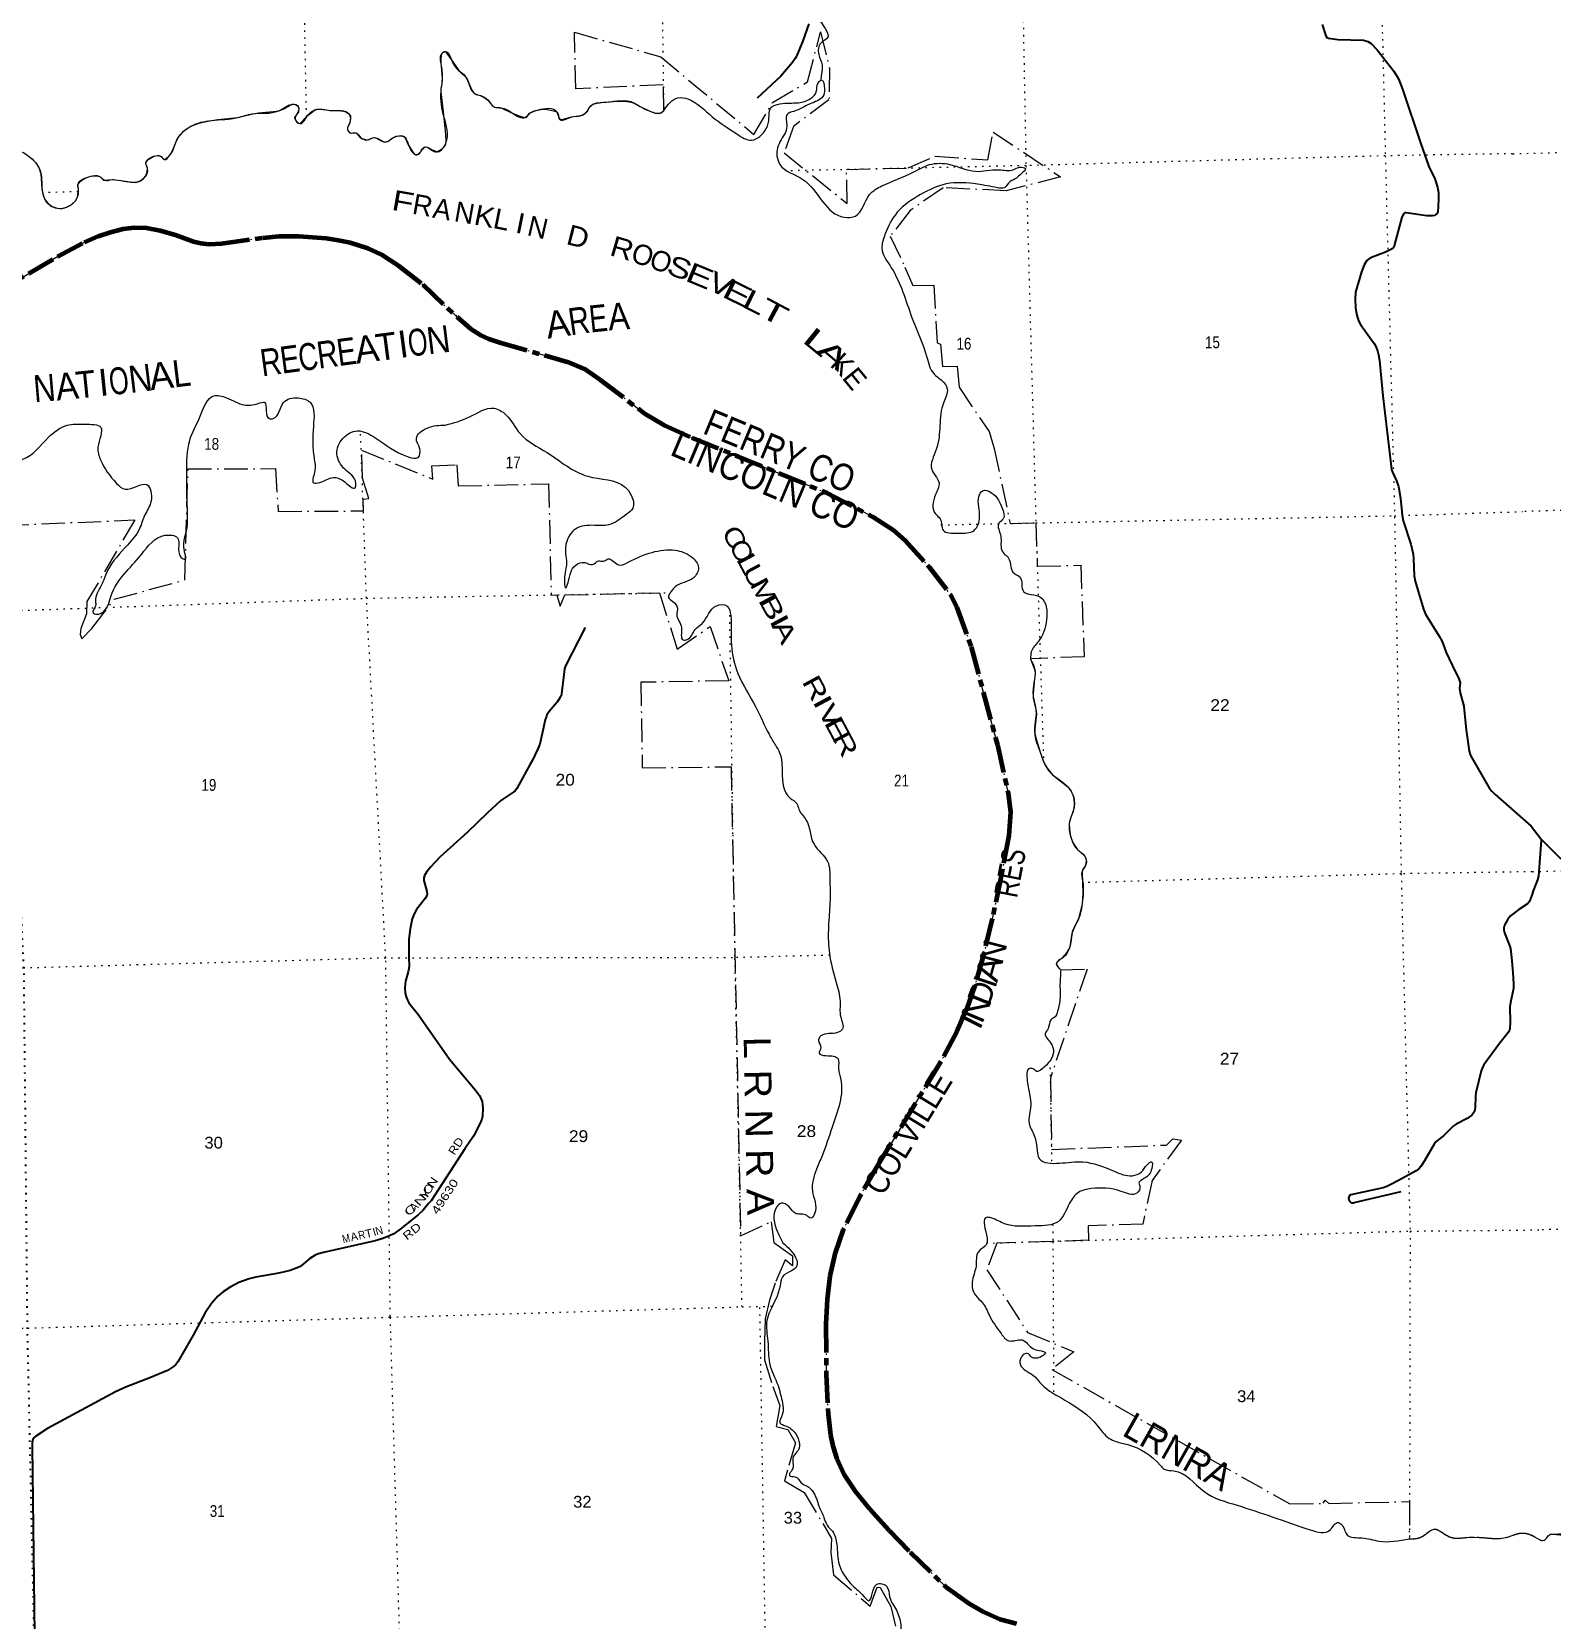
# Model space of a CAD drawing. Header units: feet. Extents: x 493183 to 745759, y 5472 to 195788.
# Drawn here: x 595153 to 617686, y 146274 to 169807 of the extents above; entities that cross this region are included whole.
import ezdxf
from ezdxf.enums import TextEntityAlignment as Align

# ---------------------------------------------------------------- set-up
doc = ezdxf.new("R2010")
doc.units = ezdxf.units.FT
doc.header["$LTSCALE"] = 70
for name, pattern in [('DOT_DASHED', [7.7, 5, -1.2, 0.3, -1.2]), ('DOTTED', [1.5, 0.3, -1.2]), ('LONG_DASH_SHORT_DASH', [9.9, 6, -1.2, 1.5, -1.2])]:
    doc.linetypes.add(name, pattern=pattern)
for name, color, linetype, lineweight in [('11', 7, 'LONG_DASH_SHORT_DASH', 60), ('29', 7, 'Continuous', 25), ('39', 7, 'Continuous', 13), ('44', 7, 'DOT_DASHED', 13), ('6', 7, 'DOTTED', 25), ('7', 7, 'DOTTED', 13)]:
    doc.layers.add(name, color=color, linetype=linetype, lineweight=lineweight)
for name, color, linetype in [('12', 7, 'Continuous'), ('30', 7, 'Continuous'), ('41', 7, 'Continuous')]:
    doc.layers.add(name, color=color, linetype=linetype)

msp = doc.modelspace()

# ---------------------------------------------------------------- linework, layer by layer
at = {"layer": '11'}
for points in [[(594510.16, 165874.28), (595535.12, 166474.95), (595936.51, 166690), (596136.48, 166776.37), (596319.39, 166837.93), (596509.37, 166886.71), (596673.01, 166906.9), (596853.36, 166898.85), (597060.03, 166860.33), (597283.66, 166794.26)], [(597283.66, 166794.26), (597552.38, 166697.8), (597655.83, 166675.07), (597782.24, 166660.66), (597965.89, 166665.71), (598580.7, 166753.67), (598824.19, 166776.45), (599108.26, 166775.82), (599521.13, 166745.7), (599700.7, 166718.84), (599876.9, 166680.7), (600134.8, 166598.3), (600340.57, 166503.02), (600595.89, 166338.14), (600950.78, 166059.95), (601454.69, 165580.1), (601653.52, 165410.56), (601801.93, 165312.6), (601932.14, 165252.75), (602092.56, 165200.93), (603095.28, 164914.74), (603363.39, 164799.09), (603592.62, 164641.89), (604241.43, 164149.36), (604529.64, 163975.22), (604943.52, 163788.44), (606943.75, 162970.76), (607625.55, 162617.24), (607930.29, 162417.69), (608098.32, 162270.94), (608460.76, 161871.9), (608777.05, 161460.58), (608873.33, 161273.72), (609084.64, 160688.37), (609472.01, 159234.7), (609632.72, 158518.94), (609665.8, 158238.33), (609639.91, 157894.15), (609533.92, 157317), (609395.26, 156658.93)], [(609395.26, 156658.93), (609276.43, 156156.13), (609137.99, 155668.5), (609020.43, 155328.47), (608872.19, 154986.94), (608619.31, 154516.21), (607703.77, 153014.29), (607421.08, 152523.91), (607185.25, 152050.42), (607066.93, 151705.04), (606989.86, 151359), (606950.66, 151019.46), (606929.77, 150648.34), (606934.04, 149900.14), (606961.73, 149315.56), (606996.24, 149001.86), (607037.87, 148826.54), (607092.42, 148651.23), (607196.95, 148425.5), (607361.82, 148173.65), (607580.54, 147903.95), (607866.12, 147588.82), (608178.6, 147266.71), (608711.25, 146751.94), (609045.08, 146512.06), (609257.7, 146389.83), (609506.44, 146274.77), (609754.05, 146211.1)]]:
    msp.add_lwpolyline(points, dxfattribs=at)
at = {"layer": '29'}
for points in [[(606678.72, 169923.39), (606588.06, 169670.84), (606500.55, 169457.4), (606473.52, 169408.22), (606427.09, 169344.71), (606260.7, 169149.14), (605912.11, 168821.92)], [(614289.72, 169915.17), (614341.36, 169748.85), (614358.56, 169724.26), (614381.84, 169710.57), (614521.6, 169690.25), (614901.68, 169679.99), (614966.21, 169664.18), (615017.19, 169630.81), (615104.72, 169537.26), (615349.05, 169222.19), (615420.22, 169107.03), (615481.06, 168958.35), (615750.58, 168143.27), (615809.17, 167977.68)], [(615809.17, 167977.68), (615868.25, 167810.68), (615957.83, 167626.11), (616000.2, 167501.26), (616012.49, 167417.65), (616012.14, 167323.96), (616002.66, 167129.94), (615992.83, 167112.72), (615975.74, 167095.74), (615960.88, 167083.21), (615924.02, 167078.3), (615839, 167077.94), (615533.1, 167123.88), (615513.61, 167122.56), (615498.86, 167112.72), (615472.23, 167059.89), (615358.78, 166635.67), (615351.41, 166613.53), (615335.06, 166595.66), (615225.58, 166538.38), (615022.1, 166461.07), (614990.15, 166446.32), (614950.83, 166414.35), (614911.51, 166350.41), (614869.99, 166247.16), (614785.02, 165947.24), (614778.8, 165841.38), (614781.26, 165713.51), (614803.99, 165607.93), (614827.95, 165524.16), (614858.08, 165468.65), (615059.22, 165184.58), (615090.91, 165130.71), (615108.11, 165076.61), (615122.85, 165017.59), (615138.39, 164935.38), (615190.48, 164409.97), (615309.63, 163362.63), (615317, 163318.37), (615331.03, 163279.69), (615393.18, 163148.69), (615421.4, 163064.99), (615450.07, 162894.85), (615474.28, 162639.67), (615491.16, 162558.15), (615603.1, 162213.33), (615636.48, 162061.79), (615645.23, 161991.28), (615653.68, 161742.11), (615669.98, 161662.18), (615791.3, 161247.84), (615821.94, 161175.68), (616022.18, 160849.36), (616066.55, 160765.86), (616127.45, 160604.9), (616266.19, 160315.1), (616317.21, 160217.49), (616327.05, 160183.06), (616332.9, 160156.06), (616324.59, 160072.4), (616332.82, 160005.24), (616388.48, 159809.28), (616396, 159749.58), (616421.83, 159456.7), (616469.58, 159140.41), (616488.28, 159076.46), (616771.86, 158589.58), (616803.81, 158547.78), (616850.29, 158505.21), (617387.14, 158030.64)], [(603359.14, 160975.61), (603070.04, 160406.89), (603063.24, 160390.56), (603055.31, 160362.19), (603037.75, 160234.74), (603010.39, 159994.1), (603002.03, 159961.24), (602984.35, 159931.31), (602942.41, 159869.66), (602826.6, 159731.96), (602804.84, 159702.7), (602793.96, 159680.93), (602785.81, 159660.52), (602768.44, 159607.9), (602687.89, 159247.53), (602660.31, 159178.01), (602579.17, 159006.9), (602545.07, 158948.98)], [(602545.07, 158948.98), (602345.19, 158588.92), (602323.43, 158556.26), (602302.64, 158537.27), (602137.6, 158431.04), (602104.48, 158406.58), (601910.05, 158228.72), (601609.76, 157938.17), (601212.19, 157577.06), (601064.14, 157422.08), (601024.9, 157375.55), (601005.65, 157346.55), (600979.81, 157300.29), (600967.57, 157266.27), (600967.57, 157256.74), (600969.53, 157225.14), (601011.14, 157060.55), (601015.17, 157024.05), (601009.73, 157000.23), (600987, 156959.19), (600857.38, 156795.16), (600822.06, 156730.8), (600793.75, 156654.67), (600764.94, 156510.36), (600747.44, 156355.14), (600744.78, 156088.78), (600748.62, 155951.09), (600737.07, 155872.76), (600693.61, 155730.66), (600686.07, 155635.39), (600691.51, 155556.47), (600705.11, 155499.32), (600724.14, 155450.33), (600746.42, 155410.95), (600886.97, 155234.24), (601347.48, 154575.78), (601735.94, 154118.16), (601791.41, 154040.06), (601831.13, 153949.42), (601839.29, 153897.72), (601841.56, 153851.43), (601836.57, 153731.7), (601828.41, 153688.16), (601799.99, 153616.56), (601702.94, 153435.04), (601573.81, 153246.82), (601075.01, 152478.45), (601038.32, 152435.04), (600955.33, 152339.65), (600884.62, 152271.61), (600618.97, 152055.33), (600522.88, 151988.58), (600424.96, 151942.31), (600346.09, 151912.37), (600247.76, 151884.39), (599481.78, 151711.51), (599407.74, 151690.57), (599356.06, 151670.16), (599278.16, 151620.63), (599154.79, 151520.48), (599133.03, 151505.51), (599091.63, 151481.69), (598983.44, 151444.28), (598819.26, 151403.54), (598477.55, 151343.58), (598379.81, 151319.99), (598224.6, 151264.66), (598098.24, 151199.29), (597998.85, 151131.3), (597913.63, 151064.41), (597816.62, 150957.13), (597723.3, 150814.43), (597546.69, 150484.02), (597321, 150090.08), (597288.98, 150049.5), (597256.34, 150019.56), (597168.49, 149961.9), (596902.82, 149851.61), (596557.01, 149719.52), (596395.35, 149645.64), (595389.14, 149100.71), (595212.19, 148986.17), (595187.89, 148966.33), (595168.87, 148936.87), (595160.69, 148906.46), (595160.84, 148835.83), (595200.86, 145652.13)], [(617387.14, 158030.64), (617536.64, 157835.64), (617814.38, 157562.16), (617861.8, 157535.69), (617906.27, 157531), (618016.32, 157544.36), (618376.73, 157608.29), (618448.48, 157603.87), (618510.14, 157587.21), (618731.06, 157487.29), (618999.34, 157388.13), (619059.81, 157379.73), (619116.37, 157381.11), (619985.88, 157534.24), (620022.17, 157528.66), (620057.28, 157514.6), (620101.96, 157476.41), (620146.23, 157413.9), (620152.63, 157364.92), (620141.55, 157322.56), (620104.33, 157263.37), (619279.74, 156278.38)], [(617414.24, 157045.53), (617488.54, 157233.54), (617503.69, 157289.77), (617542.94, 157823.71)], [(617414.24, 157045.53), (617369.19, 156929.36), (617357.48, 156908.28), (617332.72, 156879.54), (617205.83, 156793.64), (617081.3, 156699.84), (617044.01, 156654.5), (616992.36, 156564.01), (616983, 156524.19), (616983, 156486.72), (616990.9, 156447.94), (617068.38, 156263.05), (617078.96, 156215.05), (617095.29, 156082.81), (617115.24, 155860.15), (617128.11, 155695.14), (617125.43, 155625.16), (617078.96, 155416.44), (617072.09, 155350.23), (617074, 155123.06), (617071.94, 155032.36), (617064.92, 155006.59), (617053.59, 154977.72), (616920.73, 154811.22), (616685.76, 154491.36), (616669.38, 154460.92), (616644.82, 154405.55), (616568.74, 154079.18), (616561.95, 154025.25), (616559.38, 153866.06), (616553.54, 153825.08), (616545.66, 153799.59), (616528.96, 153773.55), (616507.89, 153748.96), (616439.35, 153698.16), (616277.35, 153613.13), (616230.53, 153581.87), (616086.91, 153441.21), (616004.68, 153377.76), (615976.61, 153350.83), (615950.88, 153318.86), (615804.1, 153067.52), (615750.75, 152986.66), (615721.49, 152951.53), (615682.87, 152919.44), (615420.18, 152779.55), (615296.7, 152711.48), (615247.55, 152689.23), (615195.01, 152670.86), (614713.45, 152567.23), (614694.01, 152554.57), (614682.31, 152532.32), (614679.97, 152514.76), (614683.08, 152494.01), (614694.01, 152471.43), (614710.4, 152455.04), (614731.46, 152449.18), (614751.35, 152448.01), (614764.95, 152450), (615458.77, 152615.72)]]:
    msp.add_lwpolyline(points, dxfattribs=at)
at = {"layer": '39'}
for points in [[(605362.08, 173247.09), (605418.94, 173115.72), (605558.04, 172706.77), (605624.38, 172530.57), (605740.14, 172308.97), (605835.37, 171915.42), (606049.56, 171583.04), (606122.04, 171268.77), (606252.51, 171089.88), (606332.25, 170906.16), (606482.05, 170751.44), (606722.57, 170166.02), (606918.94, 169855.28), (606958.06, 169724.92), (606852.98, 169638), (606824.27, 169471.93), (606874.04, 169315.56), (606864.89, 169178.15), (606852.33, 169094.28)], [(596346.52, 167619.04), (596520.59, 167594.38), (596662.26, 167575.11), (596834.08, 167655.34), (596871.86, 167775.18), (596845.71, 167865.45), (596960.7, 167960.65), (597061.51, 167964.75), (597119.12, 167913.47), (597202.49, 167977.75), (597324.05, 168236.53), (597512.12, 168405.89), (597821.01, 168492.98), (598207.55, 168535.27), (598422.29, 168590.15), (598814.83, 168634.58), (599016.56, 168731.57), (599093.6, 168715), (599111.52, 168632.63), (599057.69, 168508.43), (599129.63, 168447.36), (599238.27, 168556.55), (599383.39, 168658.43), (599575.44, 168642.21), (599859.09, 168589.55), (599869.89, 168462.64), (599835.88, 168354.99), (599873.19, 168309.35), (599959.96, 168309.12), (600034.18, 168235.99), (600133.76, 168203.74), (600229.88, 168238.01), (600404.83, 168173.02), (600516.39, 168239.89), (600673.59, 168249.19), (600751.39, 168103.49), (600822.23, 168000.02), (600876.99, 167987.03), (600930.28, 168042.61), (600971.56, 168093.91), (601172.68, 168031.47), (601295.09, 168157.09), (601268.73, 168537.94), (601222.17, 168920.39), (601242.86, 169084.27), (601227.96, 169307.95), (601238.26, 169485.74), (601286.1, 169512.96), (601383.86, 169377.76), (601483.8, 169234.53), (601574.28, 169155.68), (601725.33, 168888.4), (601810.69, 168859.89), (601914.95, 168797.47), (602010.04, 168692.48), (602113.25, 168678.47), (602290.61, 168595.36), (602471.47, 168536.54), (602546.69, 168604.69), (602666.8, 168649.54), (602937.82, 168620.83), (602990.77, 168504.89), (603159.42, 168544.69), (603290.22, 168561.52), (603383.81, 168619.95), (603440.48, 168705.88), (603490.26, 168737.17), (603675.31, 168765.21), (604083.19, 168753.45), (604175.21, 168696.83), (604321.96, 168629.23), (604495.86, 168612.65), (604524.6, 168637.38)], [(604525.56, 168639.49), (604735.37, 168829.47), (604883.1, 168810.33), (605243.91, 168547.37), (605612.67, 168290.64), (605826.5, 168200.21), (606044.77, 168372.21), (606085.85, 168526.42), (606103.03, 168666.01), (606248.76, 168739.65), (606522.86, 168755.4), (606701.16, 168815.58), (606787.79, 168916.25), (606815.18, 169050), (606860.75, 169089.28), (606909.96, 168959.13), (606886.13, 168847.65), (606694.79, 168736.75), (606452.98, 168626.82), (606353.08, 168580.37), (606350.72, 168408.79), (606248.76, 168176.64), (606209.63, 167931.66), (606247.94, 167839.63), (606587.67, 167618.62), (607201.12, 167056.17), (607366.17, 167075.72), (607577.29, 167392.86), (607760.17, 167521.75), (608221.95, 167725.01), (608467.75, 167837.03), (608768.38, 167839.21), (609145.89, 167738.03), (609496.52, 167761.42), (609704.4, 167759.65), (609800.44, 167797.96), (609887.65, 167777.56), (609820.76, 167697.48), (609757.48, 167637.66), (609661.74, 167585.23), (609576.87, 167495.15), (609475.39, 167495.15), (609175.78, 167548.34), (608714.03, 167551.54), (608332.02, 167392.3), (607988.54, 167130.95), (607805.96, 166800.28), (607759.83, 166599.55), (607899.25, 166309.83), (608201.46, 165581.54), (608426.18, 164984.83), (608528.34, 164738.73), (608653.68, 164634.37), (608728.9, 164514.85), (608676.67, 164316.01), (608566.67, 163613.52), (608498.33, 163319.5), (608550.71, 163229.78), (608607.6, 163117.95), (608554.81, 162945.33), (608554.92, 162658.79), (608625.1, 162585.58), (608667.03, 162418.95), (608885.91, 162375.04), (609127.22, 162414.33), (609209.7, 162613.79), (609199.12, 162918.28), (609249.78, 163002.06), (609391.76, 162968.67), (609548.2, 162731.77), (609559.39, 162586.71), (609496.19, 162522.84), (609522.63, 162325.63), (609537.06, 162124.14), (609584.88, 162058.53), (609628.06, 162021.08), (609676.04, 161854.58), (609699.48, 161796.55), (609808.08, 161720.09), (609861.09, 161507.28), (609972.98, 161465.2), (610117.19, 161421.77), (610202.97, 161092.6), (610076.83, 160765.1), (609975.11, 160615.69), (609965.07, 160513.66)], [(586274.2, 166608.46), (586602.11, 166572.32), (586924.62, 166776.74), (586988.56, 166993.98), (587020.16, 167119.74), (587017.7, 167327.54), (587095.39, 167468.38), (587164.23, 167457.69), (587157.36, 167308.22), (587193.84, 167113.24), (587198.35, 166903.47), (587137.65, 166629.79), (587102.27, 166491.84), (587189.83, 166455.31), (587338.38, 166585.51), (587511.04, 166720.24), (587818.5, 166686.23), (588126.72, 166710.75), (588140.34, 166828.07), (588075.52, 166933.69), (588097.59, 167033.02), (588252.95, 167034.21), (588439.93, 167066.32), (588497.69, 166914.15), (588757.76, 166737.91), (589049.17, 166699.53), (589471.32, 166774.84), (589735.56, 166967.96), (589866.84, 166962.6), (589989.17, 166904.59), (590013.26, 166816.3), (590259.39, 166819.36), (590521.17, 166844.95), (590540.78, 166871.58), (590675.36, 166900.6), (590725.22, 166927.86), (590769.49, 166839.98), (590879.15, 166807.94), (590935.86, 166891.85), (591004.92, 166871.08), (591160.5, 166862.18), (591312.82, 167004.57), (591412.93, 167228.61), (591552.39, 167312.2), (591696.79, 167353.53), (591753.1, 167550.43), (591821.42, 167751.61), (591923.77, 167965.61), (591870.35, 168103.75), (591748.52, 168232.4), (591726.83, 168302.58), (591826.4, 168270.33), (591989.98, 168170.79), (592151, 168002.59), (592284.28, 167716.78), (592361.56, 167595.28), (592465.06, 167474.32), (592517.5, 167287.74), (592503.82, 167079.61), (592479.96, 166875.3), (592556.26, 166705.35), (592729.32, 166446.59), (592903.48, 166417.9), (593062.26, 166447.41), (593195.95, 166423.94), (593275.73, 166467.97), (593416.79, 166476.93), (593562.97, 166623.22), (593608.69, 166749.28), (593755.94, 166939.99), (594042.34, 167228.41), (594288.57, 167507.94), (594388.29, 167562.46), (594434.93, 167646.16), (594553.06, 167688.96), (594710.13, 167704.31), (594768.37, 167905.29), (594819.84, 168045.59), (594936.74, 168052.04), (595063.05, 167996.13), (595271.81, 167766.36), (595308.75, 167456.36), (595354.27, 167309.99), (595528.37, 167190.49), (595800.39, 167303.06), (595847.22, 167471.51), (595839.6, 167544), (596012.66, 167660.58), (596155.87, 167663.53), (596235.8, 167606.66), (596346.52, 167619.04)], [(586393.04, 162225.64), (586722.82, 162367.41), (587439.94, 162426.62), (587940.02, 162537.84), (588378.16, 162526.71), (589076.58, 162516.91), (589574.39, 162640.19), (589869.59, 162706.83), (590128.64, 162671.82), (590372.25, 162604.2), (591007.09, 162736.37), (591170.25, 162749.83), (591289.06, 162667.53), (591629.93, 162769.41), (591956.95, 162764.05), (592489.43, 162869.89), (592744.13, 162943.76), (592966.2, 163033.1), (593297.04, 163037.91), (593605.3, 163060.42), (593912.57, 163129.32), (594165.39, 163289.92), (594356.45, 163320.1), (594899.13, 163514.94), (594924.5, 163460.98), (595009.13, 163466.76), (595401.61, 163795.72), (595676.28, 163972.91), (595938.28, 163988.41), (596177.34, 163944.92), (596135.31, 163647.41), (596173.63, 163460.54), (596411.17, 163112.3), (596538.14, 163026.14), (596859.52, 163095.33), (596923.27, 162852.47), (596832.85, 162646.8), (596752.47, 162443.34), (596572.15, 162195.45), (596277.53, 161820.08), (596183.42, 161598.18), (596097.56, 161368.38), (596100.05, 161346.24), (596099.12, 161295.77), (596065.07, 161190.14), (596111.85, 161172.94), (596290.35, 161317.88), (596331.95, 161447.89), (596778.91, 162058.46), (597134.02, 162342.25), (597312.39, 162305.58), (597332.91, 162102.19), (597389.58, 162000.44), (597432.2, 161989.22), (597424.24, 162077.84), (597447.38, 162409.26), (597455.99, 162853.38), (597453.1, 163269.02), (597495.26, 163748.14), (597652.94, 164110.59), (597854.36, 164409.37), (598040.63, 164380.93), (598305.23, 164275.4), (598510.62, 164295.79), (598605.08, 164313.88), (598630.04, 164185.25), (598676.85, 164073.21), (598735.34, 164074.42), (598887.68, 164309.63), (599104.14, 164378.67), (599281.1, 164313.72), (599329.08, 163959.55), (599339.14, 163491.6), (599347.82, 163275.86), (599330.95, 163122.14), (599425.7, 163126.12), (599621.86, 163200.8), (599798.95, 163129.79), (599950.03, 163048.16), (599960.66, 163116.98), (599794.83, 163321.41), (599679.03, 163545.03), (599766.82, 163778.9), (599984.38, 163890.34), (600242.81, 163790.75), (600737.27, 163506.34), (600884.78, 163497.28), (600906.29, 163622.83), (600856.52, 163779.2), (601016.69, 163931.84), (601286.15, 163975.74)], [(601286.15, 163975.74), (601646.75, 164098.21), (602009.28, 164224.76), (602180.75, 164133.45), (602394.71, 163849.31), (602794.24, 163568.99), (603397.09, 163218.21), (603953.45, 163058.17), (604042.79, 162938.94), (604065.15, 162743.66), (603970.28, 162650.9), (603707.24, 162496.14), (603497.51, 162489.79), (603218.18, 162435.59), (603081.19, 162237.02), (603073.47, 162033.05), (603083.19, 161956.57), (603053.97, 161719.87), (603071.56, 161558.8), (603106.05, 161644.26), (603215.64, 161896.75), (603356.01, 161937.99), (603469.66, 161908.05), (603557.28, 161962.32), (603629.99, 161959.79), (603699.93, 161991.5), (603855.14, 161905.92), (603999.63, 161943.21), (604353.66, 162089.75), (604692, 162120.96), (604936.26, 162023.08), (605040.59, 161863.8), (604961.18, 161708.8), (604701.53, 161584.38), (604632.58, 161506.28), (604596.03, 161422.79), (604659.86, 161363.57), (604728.59, 161264.09), (604718.62, 161165), (604787.33, 160972.7), (604813.42, 160791.62), (604872.81, 160796.74), (604991.7, 160946.65), (605094.73, 161035.55), (605307.02, 161298.23), (605464.52, 161293.41), (605517.98, 161153.26), (605529.55, 160709.55), (605625.22, 160295.83), (605890.26, 159794.8), (606086.56, 159393.25), (606180.85, 159231.74), (606243.83, 159118.02), (606280.34, 158828.19), (606399.52, 158447.24), (606498.16, 158364.53), (606528.18, 158282.41), (606634.47, 158125.19), (606753.27, 157762.4), (606954.52, 157506.24), (606988.53, 157238.55), (606993.21, 157020.71), (606976.34, 156679.33), (606966.26, 156491.46), (606981.74, 156146.71), (607081.84, 155714.92), (607140.36, 155433.62), (607149.38, 155201.74), (607173.41, 155022.64), (607103.9, 154970.76), (606856.76, 154921.26), (606817.85, 154853.86), (606856.45, 154747.71), (606827.98, 154664.39), (606929.61, 154630.16), (607110.21, 154583.44), (607117.41, 154436.28), (607149.04, 154279.54), (607023.03, 153570.66), (606872.75, 153145.81), (606790.27, 152946.34), (606728.63, 152622.2), (606760.16, 152281.82), (606705.03, 152218.13), (606645.63, 152259.28), (606489.66, 152286.33), (606382.56, 152387.03), (606268.39, 152441.17), (606197.03, 152381.18), (606210.9, 152018.24), (606291.14, 151852.41)], [(609965.07, 160513.66), (610027.36, 160344.35), (610015.17, 160160.47), (610001.1, 159970.49), (610048.58, 159733.35), (610027.76, 159387.86), (610108.03, 159127.18), (610161.71, 158976.95), (610259.85, 158823.59), (610522.81, 158607.05), (610591.8, 158495.47), (610609.95, 158308.17), (610538.47, 158066.56), (610575.95, 157825.18), (610663.83, 157679.69), (610764.58, 157592.98), (610785.55, 157462.25), (610729.14, 157364.22), (610738.7, 157200.97), (610739.66, 156968.92), (610673.81, 156652.77), (610586.86, 156473.39), (610535.94, 156214.04), (610426.06, 156068.5), (610348.79, 156002.33), (610374.38, 155938.29), (610413.3, 155900.53)], [(610413.3, 155900.53), (610400.67, 155654.3), (610398.87, 155456.51), (610358.57, 155265.99), (610329.62, 155204.85), (610265.98, 155161.16), (610226.4, 155031.2), (610181.57, 154957.62), (610271.6, 154806.12), (610304.33, 154691.77), (610130.37, 154429.89), (610052.39, 154395.99), (610003.2, 154431.3), (609952.56, 154440.34), (609916.17, 154255.96), (609955.19, 154036.81), (609968.44, 153889.77), (609941.76, 153628.91), (610018.33, 153446.85), (610056.52, 153266.03), (610094.32, 153103.36), (610390.42, 153034.81), (610739.11, 153054.11), (611204.19, 152916.41), (611474.02, 152849.33), (611608.03, 152904.57), (611696.46, 153015.36), (611758.16, 153054.98), (611762.26, 152958.2), (611652.43, 152810.64), (611571.29, 152736.32), (611586.45, 152688.2), (611542.1, 152592.44), (611309.53, 152615.89), (610864.69, 152657.16), (610674.2, 152600.76), (610542.44, 152440.64), (610378.73, 152170.89), (610031.04, 152105.19), (609580.37, 152136.24), (609378.73, 152222.89), (609311.95, 152231.6), (609304.88, 151997.37), (609306.55, 151825.88), (609191.73, 151722.61), (609155.98, 151507.97), (609098.53, 151270.69), (609147.12, 151075.95), (609250.35, 150967.1), (609353.36, 150775.5), (609528.6, 150508.72), (609641.88, 150402.09), (609839.38, 150414.24), (609997.47, 150288.35), (610097, 150258.12), (610184.56, 150221.59), (610131.14, 150172.05), (609980.04, 150160.86), (609916.29, 150216.05), (609828.67, 150161.77), (609812.99, 150046.43), (609999.93, 149892.89), (610130, 149756.34), (610474.03, 149523.3), (610956.41, 149143.8), (611129.96, 148955.68), (611229.84, 148909.31), (611408.43, 148862.55), (611891.31, 148553.69), (611944.92, 148500.31), (612088.74, 148475.03), (612533.17, 148171.43), (613025.99, 147963.67), (614109.37, 147600.61), (614411.97, 147604.84), (614524.77, 147708.07), (614584.18, 147666.92), (614664.08, 147517.22), (614874.73, 147481.21), (615128.03, 147431.96), (615579.82, 147467.54)], [(606291.14, 151852.41), (606400.31, 151749.73), (606494.35, 151505.48), (606419.13, 151437.34), (606287.78, 151351.89), (606250.44, 151211.88), (606099.07, 150837.45), (606053.53, 150703.33), (606070.25, 150394.93), (606093.37, 150070.52), (606219.58, 149738.15), (606285.73, 149477.18), (606290.87, 149332), (606255.93, 149173.88), (606308.94, 149148.74), (606460.37, 149050.97), (606516.7, 148777.69), (606449.94, 148691.56), (606442.59, 148564.28), (606435.91, 148499.57), (606391.04, 148428.01), (606387.48, 148405.74), (606468.6, 148387.24), (606563.38, 148296.37), (606653.26, 148245.76), (606788.36, 148062.9), (606827.09, 147950.69), (606901.38, 147780.7), (606946.12, 147670.64), (607026.83, 147577.46), (607091.55, 147383.06), (607126.16, 147087.14), (607235.61, 146877.51), (607314.3, 146784.3), (607466.73, 146640.13), (607567.56, 146549.39), (607681.44, 146789.86), (607827.28, 146764.62), (607875.04, 146608.21), (607974.18, 146408.46), (608039.38, 146191.87), (608013.42, 145991.56), (607959.77, 145887.81)], [(617675.41, 147536.71), (617784.29, 147529.67), (617901.24, 147530.52), (617983.08, 147564.82), (617993.23, 147724.55), (618002.86, 147823.71), (618049.37, 147818.79), (618090.63, 147700.69), (618174.02, 147672.45), (618246.92, 147579.35), (618378.13, 147493.74), (618526.03, 147547.83), (618583.72, 147498.77), (618737.15, 147492.43), (618790.27, 147546.22), (618996.06, 147543.18), (619137.96, 147595.11), (619176.03, 147767.64), (619085.68, 147832.04), (618915.27, 147872.29), (618910.14, 147916.58), (619004.72, 147924.95), (619091.34, 147929.09), (619123.45, 148016.68), (619087.83, 148070.32), (619073.83, 148146.69), (619074.75, 148271.88), (619130.17, 148232.86), (619218.5, 148168.4), (619324.87, 148189.17), (619427.77, 148187.65), (619515.01, 148329.08), (619424.31, 148407.62), (619305.76, 148552.09), (619301.64, 148636.78), (619416.93, 148623.45), (619664.75, 148633.55), (619945.57, 148614.18), (620194.65, 148654.59), (620201.71, 148695.14), (620254.47, 148763.06), (620300.58, 148774.28), (620376.27, 148812.47), (620406.01, 148914.14), (620448.03, 148927.28), (620466.42, 148836.88), (620514.68, 148761.35), (620716.02, 148612.85), (620893.69, 148524.33), (620989.93, 148546.88), (620971.55, 148637.27), (620994.28, 148696.37), (621037.47, 148743.86), (621099.6, 148759.52), (621142.08, 148754.5), (621216.52, 148843.13), (621267.36, 148826.2), (621411.12, 148803.48), (621511.7, 148814.02), (621590.46, 148890.64), (621576.36, 148971.05), (621608.82, 149044.52), (621709.35, 149057.07), (621785.13, 149010.48), (621838.45, 149056.19), (621856.4, 149145.46), (621930.82, 149153.34), (622083.65, 149090.46), (622129.7, 149022.95), (622190.16, 149024.43), (622238.34, 149033.68), (622387.79, 149025.23), (622461.98, 149123.94), (622603.13, 149206.13), (622746.18, 149211.65), (622728.43, 149033.56), (622756.13, 148973.68), (622826.78, 148971.37), (622885.95, 149106.06), (622949.26, 149236.81), (623007.31, 149254.38), (623043.58, 149174.52), (623091.54, 149111.09), (623166.68, 149171.47), (623188.21, 149279), (623201.82, 149380.27), (623328.15, 149409.61), (623402.93, 149403.36), (623456.89, 149342.1), (623553.54, 149348.5), (623576.33, 149486.34)], [(615579.82, 147467.54), (615752.32, 147491.26), (615973.79, 147608.84), (616061.52, 147564.24), (616212.56, 147484.62), (616468.73, 147489.91), (617053.81, 147495.94), (617208.08, 147547.55), (617447.39, 147491.96), (617581.56, 147446.3), (617630.9, 147497.76), (617675.41, 147536.71)]]:
    msp.add_spline(points, degree=3, dxfattribs=at)
at = {"layer": '44'}
for points in [[(604526.48, 168640.32), (604518.6, 169018.63), (603223.97, 168961.73), (603199.56, 169799.02), (604480.23, 169435.73), (605860.91, 168284.93), (606135.83, 168756.73), (606657.83, 169062.86), (606850.88, 169806.2), (606982.28, 169268.47), (606975.3, 168800.2), (606447.05, 168401.52), (606309.59, 168010.92), (607243.1, 167262.74), (607235.56, 167763.49), (608148.89, 167787.67), (608549.36, 167962.8), (609330.32, 167906.62), (609410.96, 168318.14), (610409.3, 167655.69), (609603.22, 167450.17), (608667.31, 167495.11), (608180.15, 167159.56), (607883.35, 166775.71), (608101.9, 166316.12), (608217.98, 166047.29), (608529.47, 166052.59)], [(600986.63, 168103.31), (601020.65, 168098.07), (601073.65, 168063.74), (601120.51, 168034.09), (601142.61, 168026.72), (601165.41, 168028.15), (601242.04, 168075.56), (601268.83, 168100.89), (601283.17, 168119.44), (601283.17, 168119.44), (601293.51, 168145.46), (601296.34, 168185.48), (601294.33, 168290.16), (601258.45, 168621.54), (601222.49, 168915.87), (601224.65, 168967.27), (601237.75, 169035.29), (601241.87, 169063.9), (601242.26, 169113.31), (601226, 169351.15), (601226.74, 169400.77), (601229.7, 169448.42), (601240.84, 169491.65), (601253.65, 169506.76), (601271.1, 169516.66), (601283.2, 169515.67), (601321.94, 169466.22), (601420.88, 169324.62), (601486.61, 169230.77), (601510.63, 169206.67), (601576.28, 169153.57), (601608.82, 169105.28), (601662.57, 168975.68), (601679, 168939.43), (601710.46, 168900.36), (601743.32, 168879.25), (601805.36, 168862.39), (601879.12, 168821.08), (601926.74, 168787.75), (601962.92, 168740.77), (601984.25, 168713.03), (602011.96, 168691.51), (602044.04, 168684.42), (602095.84, 168683.05), (602124.5, 168673.73), (602256.19, 168610.99), (602366.38, 168563.28), (602408.58, 168549.29), (602449.93, 168538.89), (602479.09, 168537.29), (602495.4, 168547.42), (602531.72, 168593.17), (602558.92, 168610.71), (602626.18, 168638.06), (602703.23, 168655.69), (602770.6, 168657.11), (602847.03, 168646.61), (602928.68, 168624.02), (602950.11, 168611.29), (602959.23, 168588.57), (602970.53, 168520.38), (602985.06, 168505.07), (603011.59, 168507.93), (603142.91, 168541.69), (603188.34, 168548.38), (603297.06, 168563.32), (603334.09, 168580.23), (603366.44, 168604.31), (603393.76, 168631.12), (603424.66, 168686.17), (603442.89, 168708.1), (603475.49, 168731.35), (603537.36, 168748.8), (603637.44, 168762.26), (603846.17, 168779.01), (603934.67, 168779.95), (604019.29, 168770.49), (604090.54, 168750.61), (604174.33, 168697.29), (604320.06, 168630.01), (604399.79, 168601.33), (604442.73, 168595.18), (604471.17, 168599.09), (604486.82, 168606.09), (604526.48, 168640.32)], [(596365.82, 167616.33), (596685.46, 167573.76), (596732.92, 167581.97), (596776.96, 167603.93), (596811.73, 167631.97), (596846.88, 167672.32), (596867.14, 167728.26), (596869.92, 167790.02), (596848.75, 167830.5), (596843.31, 167858.66), (596858.57, 167886.74), (596890.69, 167919.77), (596964.34, 167962.26), (597011.98, 167970.71), (597061.01, 167964.87), (597074.88, 167955.46), (597107.57, 167915.99), (597117.52, 167913.11), (597133.29, 167919.25), (597177.97, 167952.09), (597220.17, 168000.73), (597243.66, 168043.1), (597265.31, 168101.7), (597302.59, 168202.86), (597341.18, 168258.31), (597419.41, 168343.56), (597489.2, 168394.23), (597553.58, 168423.74), (597649.46, 168456.54), (597763.22, 168483.2), (597913.38, 168504.06), (598203.62, 168534.54), (598410.61, 168587.58), (598516.03, 168605.04), (598731.37, 168623.47), (598818.04, 168635.17), (598882.35, 168660.22), (598976.97, 168715.96), (599022.94, 168733.11), (599046.4, 168735.43), (599070.26, 168730.71), (599105.36, 168698.74), (599112.66, 168669.22), (599111.53, 168632.98), (599106.97, 168615.54), (599084.24, 168583.52), (599052.08, 168535.01), (599052.89, 168517.29), (599070.96, 168490.46), (599113.13, 168448.86), (599134.84, 168449.6), (599166.02, 168474.92), (599207.81, 168524.72), (599271.39, 168586.56), (599339.72, 168641.26), (599389.01, 168659.46), (599457.77, 168660.68), (599579.56, 168641.71), (599690.33, 168639.1), (599775.99, 168630.25), (599813.1, 168617.52), (599856.6, 168591.48), (599877.83, 168563.96), (599881.44, 168546.52), (599880.09, 168518.63), (599868.63, 168455.15), (599837.52, 168380.65), (599835.42, 168357.94), (599840.97, 168341.17), (599869.65, 168311.8), (599888.73, 168303.88), (599941.87, 168312.49), (599958.04, 168310.1), (599970.03, 168302.05), (600015.26, 168249.97), (600053.84, 168226.31), (600100.52, 168209.41), (600144.45, 168204.21), (600209.49, 168233.19), (600234.32, 168238.06), (600272.29, 168228.18), (600332.14, 168193.76), (600371.83, 168175.41), (600406.92, 168173.43), (600437.49, 168186.9), (600495.93, 168229.87), (600520.23, 168240.86), (600571.5, 168258.86), (600599.31, 168265.77), (600623.83, 168268.39), (600650.13, 168264.68), (600671.08, 168251.87), (600693.79, 168222.72), (600736.62, 168130.8), (600807.05, 168019.04), (600822.56, 167999.64), (600839.34, 167987.2), (600847.01, 167984.11), (600865.26, 167982.02), (600876.93, 167986.98), (600986.63, 168103.31)], [(595116.76, 167956.82), (595210.85, 167869.58), (595259.69, 167795.06), (595288.22, 167702.05), (595305.46, 167473.59), (595326.63, 167370.17), (595347.86, 167320.11), (595395.08, 167262.06), (595453.81, 167219.01), (595529.06, 167190.34), (595587.1, 167186.59), (595675.78, 167208.6), (595743.91, 167248.68), (595799.91, 167302.48), (595829.6, 167353.38), (595847.42, 167474.11), (595836.42, 167519.93), (595836.51, 167536.02), (595856.5, 167569.4), (595876.32, 167590.7), (595896.14, 167606.81), (595946.27, 167635.19), (595998.49, 167655.39), (596031.16, 167665.93), (596053.21, 167669.64), (596076.85, 167672.14), (596105.7, 167671.74), (596136.58, 167667.86), (596158.52, 167662.7), (596168.76, 167657.12), (596209.21, 167616.35), (596220.39, 167609.18), (596231.06, 167606.52), (596346.65, 167619.02), (596365.82, 167616.33)], [(594510.16, 165874.28), (595535.12, 166474.95), (595936.51, 166690), (596136.48, 166776.37), (596319.39, 166837.93), (596509.37, 166886.71), (596673.01, 166906.9), (596853.36, 166898.85), (597060.03, 166860.33), (597283.66, 166794.26)], [(597283.66, 166794.26), (597552.38, 166697.8), (597655.83, 166675.07), (597782.24, 166660.66), (597965.89, 166665.71), (598580.7, 166753.67), (598824.19, 166776.45), (599108.26, 166775.82), (599521.13, 166745.7), (599700.7, 166718.84), (599876.9, 166680.7), (600134.8, 166598.3), (600340.57, 166503.02), (600595.89, 166338.14), (600950.78, 166059.95), (601454.69, 165580.1), (601653.52, 165410.56), (601801.93, 165312.6), (601932.14, 165252.75), (602092.56, 165200.93), (603095.28, 164914.74), (603363.39, 164799.09), (603592.62, 164641.89), (604241.43, 164149.36), (604529.64, 163975.22), (604943.52, 163788.44), (606943.75, 162970.76), (607625.55, 162617.24), (607930.29, 162417.69), (608098.32, 162270.94), (608460.76, 161871.9), (608777.05, 161460.58), (608873.33, 161273.72), (609084.64, 160688.37), (609472.01, 159234.7), (609632.72, 158518.94), (609665.8, 158238.33), (609639.91, 157894.15), (609533.92, 157317), (609395.26, 156658.93)], [(608529.47, 166052.59), (608581.19, 165196.91), (608627.91, 165177.79), (608660.56, 164846.96), (608874.26, 164848.2), (608904.41, 164536.57), (609348.45, 163880.73), (609425.91, 163629.19), (609662.04, 162516.26), (610043.66, 162525.99), (610063.73, 161882.87), (610709.06, 161899.75), (610757.76, 160540.59), (609965.07, 160513.66)], [(589373.02, 162263.76), (596682.61, 162570.11), (595972.71, 161360.01), (595964.19, 161177.01), (595879.72, 160962.3), (595869.4, 160871.67), (595894.78, 160809.92), (596044.97, 160961.69), (596377.08, 161394.49), (597425.59, 161681.61), (597469.08, 163325.63), (598769.57, 163330.51), (598806.13, 162696.39), (600073.92, 162704.29), (600066.67, 162878.36), (600150.51, 162888.93), (600055.96, 163190.35), (600044.93, 163603.66), (601102.1, 163175.82), (601084.12, 163374.35), (601458.67, 163388.12), (601478.89, 163075.12), (602818.41, 163104.33), (602856.35, 161459.19), (602940.93, 161456.77), (602990.76, 161294.16), (603059.33, 161459.19), (604464.05, 161489.36), (604724.22, 160652.92), (605211.38, 160988.47), (605489, 160186.55), (604185.65, 160163.62)], [(609965.07, 160513.66), (610032.28, 160326.89), (610033.25, 160289.86), (610015.97, 160169.38), (610002.84, 159995.85), (610002.74, 159926.9), (610044.96, 159759.77), (610049.61, 159698.2), (610026.73, 159531.95), (610022.24, 159485.71), (610021.08, 159428.91), (610041.02, 159341.21), (610113.45, 159111.14), (610167.5, 158963.08), (610208.53, 158890.67), (610291.77, 158789.84), (610516.04, 158614.37), (610564.8, 158551.33), (610592.86, 158492.54), (610608.21, 158430.16), (610612.8, 158368.57), (610607.07, 158288.19), (610577.81, 158198.73), (610553.91, 158133.98), (610539.14, 158074.55), (610539.66, 157979.75), (610557.79, 157878.95), (610596.61, 157780.83), (610655.6, 157690.59), (610769.47, 157585.3), (610782.4, 157554.96), (610789.08, 157516.85), (610780.32, 157448.26), (610733.81, 157384.93), (610730, 157338.52), (610740.93, 157038.84), (610730.09, 156872.82), (610677.47, 156664.19), (610608.94, 156521.47), (610581.09, 156456.02), (610555.19, 156279.39), (610541.54, 156226.7), (610497.72, 156152.73), (610434.65, 156078.28), (610382.8, 156034.55), (610359.63, 156016.29), (610346.3, 155992.85), (610358.79, 155957.43), (610378.87, 155933.93), (610413.3, 155900.53)], [(604185.65, 160163.62), (604206.35, 158896.3), (605523.97, 158911.49), (605665.77, 151956.87), (606119.1, 152167.15), (606155.31, 151860.51), (606435.28, 151661.36), (606436.13, 151514.72), (606323.57, 151602.8), (606177.15, 151258.22), (606093.42, 151005.35), (606028.29, 150728.76), (606020.65, 150397.1), (606018.01, 150119.79), (606142.56, 149726.57), (606246.87, 149441.42), (606192.44, 149132.9), (606366.61, 149088.28), (606479.31, 148889.7), (606360.24, 148485.42), (606316.97, 148327.81), (606606.5, 148154.99), (607014.83, 147470.29), (607004.73, 147265.15), (607043.43, 146934.44), (607584.54, 146466.05), (607690.86, 146751.34), (607732.3, 146743.76), (607892.97, 146461.79), (607963.15, 146169.91)], [(609395.26, 156658.93), (609276.43, 156156.13), (609137.99, 155668.5), (609020.43, 155328.47), (608872.19, 154986.94), (608619.31, 154516.21), (607703.77, 153014.29), (607421.08, 152523.91), (607185.25, 152050.42), (607066.93, 151705.04), (606989.86, 151359), (606950.66, 151019.46), (606929.77, 150648.34), (606934.04, 149900.14), (606961.73, 149315.56), (606996.24, 149001.86), (607037.87, 148826.54), (607092.42, 148651.23), (607196.95, 148425.5), (607361.82, 148173.65), (607580.54, 147903.95), (607866.12, 147588.82), (608178.6, 147266.71), (608711.25, 146751.94), (609045.08, 146512.06), (609257.7, 146389.83), (609506.44, 146274.77), (609754.05, 146211.1)], [(610413.3, 155900.53), (610802.23, 155910.88), (610257.99, 154294.76), (610275.58, 153239.56), (611981.18, 153302.95), (612074.09, 153395.28), (612203.4, 153377.86), (611765.68, 152780.14), (611627.23, 152130.35), (610819.64, 152105.61), (610822.45, 151891.6), (609466.78, 151850.5), (609316.93, 151455.74), (609921.49, 150525.97), (610606.2, 150238.76), (610278.77, 149978.84), (613807.96, 147983.63), (614303.21, 147993.04), (614334.8, 148041.53), (614386.14, 147992.36), (615584.65, 148018.75), (615579.82, 147467.54)], [(617675.41, 147536.71), (617899.11, 147545.67)]]:
    msp.add_lwpolyline(points, dxfattribs=at)
msp.add_spline([(615579.82, 147467.54), (615752.32, 147491.26), (615973.79, 147608.84), (616061.52, 147564.24), (616212.56, 147484.62), (616468.73, 147489.91), (617053.81, 147495.94), (617208.08, 147547.55), (617447.39, 147491.96), (617581.56, 147446.3), (617630.9, 147497.76), (617675.41, 147536.71)], degree=3, dxfattribs=at)
at = {"layer": '6'}
msp.add_lwpolyline([(595200.39, 145545.86), (595090.63, 150577.86), (595038.14, 155926.33), (594784.99, 161222.22), (594680.44, 163442.51)], dxfattribs=at)
at = {"layer": '7'}
for p, q in [((595844.15, 167437.1), (595315.68, 167420.11)), ((610250.91, 154556.32), (610276.72, 153032.33)), ((606034.11, 145835.71), (605950.27, 150910.95))]:
    msp.add_line(p, q, dxfattribs=at)
for points in [[(614963.6, 178531.06), (615097.03, 173264.95), (615225.09, 167968.49), (615362.42, 162615.72), (615460.09, 157324.69), (615592.17, 152028.31), (615583.77, 147465.72)], [(604294.87, 178238.09), (604460.3, 172986.8), (604525.56, 168639.49)], [(609639.49, 178376.7), (609794.95, 173119.15), (609896.78, 167822.15), (610042.99, 162526.06), (610157.95, 158986.68)], [(599227.44, 168546.41), (599145.64, 172862.94), (599021.64, 178064.64)], [(617112.82, 167999.29), (620544.45, 168084.02), (625874.73, 168252.84), (631174.01, 168370.43), (636462.81, 168503.92), (641808.2, 168632.73), (647130.62, 168793.29), (647961.57, 168817.87)], [(617112.82, 167999.29), (615225.09, 167968.49), (609896.78, 167822.15), (606370.12, 167745.21)], [(600618.87, 145690.18), (600470.55, 150763.61), (600402.71, 156075.44), (600116.46, 161408.99), (600028.69, 163879.82)], [(648119.05, 163368.04), (647332.08, 163286.89), (641984.19, 163339.71), (636639.05, 163200.81), (631357.15, 163033.17), (626006.92, 162936.54), (620671.81, 162799.9), (617258.8, 162694.41)], [(608635.49, 162497.01), (610042.99, 162526.06), (615360.06, 162631.82), (617258.8, 162694.41)], [(586428.94, 160877.4), (589435.43, 160938.22), (594784.99, 161222.22), (600116.46, 161408.99), (604621.21, 161490.69)], [(605685.94, 150905.61), (605580.5, 156097.25), (605502.51, 161219.8)], [(617405.7, 157355.91), (620790.45, 157461.06), (626133.53, 157601.93), (631454.93, 157722.08), (636783.34, 157884.8), (642078.14, 158020.45), (647381.8, 158043.26), (648271.46, 158092.97)], [(617405.7, 157355.91), (615460.09, 157324.69), (610738.86, 157192.69)], [(606987.34, 156118.51), (605544.36, 156080.71), (600402.71, 156075.44), (595038.14, 155926.33), (589679.87, 155672.42), (586567.03, 155594.54)], [(648424.29, 152803.81), (647565, 152784.73), (642197.95, 152715.95), (636914.18, 152542.21), (631538.35, 152420.73), (626261.54, 152291.58), (620930.31, 152161.09), (617551.81, 152046.37)], [(609306.07, 151848.07), (610292.24, 151876.5), (615592.17, 152028.31), (617551.81, 152046.37)], [(610292.07, 152125.65), (610296.36, 151872.55), (610305.48, 149635.33)], [(586704.07, 150352.54), (589758.77, 150409.25), (595092.39, 150590.01), (600460.73, 150751.3), (605685.94, 150905.61), (606129.6, 150914.57)]]:
    msp.add_lwpolyline(points, dxfattribs=at)

# ---------------------------------------------------------------- texts
at = {"layer": '12'}
for s, rotation, width, p in [('FERRY CO', 337.382, 0.85, (605086.08, 163858.64)), ('LINCOLN CO', 337.148, 0.9, (604600.48, 163539.52))]:
    msp.add_text(s, height=400, rotation=rotation, dxfattribs=dict(at, width=width)).set_placement(p)
at = {"layer": '30'}
for s, rotation, width, p in [('RD', 57.01, 1.15, (601422.09, 153144.4)), ('49630', 57.01, 1.3, (601171.15, 152265.07)), ('RD', 39.151, 1.25, (600716.99, 151887.72))]:
    msp.add_text(s, height=120, rotation=rotation, dxfattribs=dict(at, width=width)).set_placement(p)
for s, rotation, width, p in [('N', 57.01, 1.3, (601145.88, 152716.18)), ('N', 48.976, 1.55, (600960.72, 152452.5)), ('Y', 49.796, 1.65, (601033.02, 152537.21)), ('O', 57.01, 1.25, (601083.11, 152619.48)), ('C', 39.151, 1.5, (600803.9, 152296.16)), ('R', 12.718, 0.9, (600060.03, 151913.78)), ('T', 12.718, 1.1, (600162.67, 151936.7)), ('N', 15.884, 0.95, (600322.01, 151978.31)), ('M', 12.718, 0.85, (599827.31, 151861.25))]:
    msp.add_text(s, height=120, rotation=rotation, dxfattribs=dict(at, width=width)).set_placement(p, align=Align.CENTER)
for s, rotation, p in [('A', 43.898, (600860.1, 152345.15)), ('I', 15.884, (600250.31, 151958.6)), ('A', 12.718, (599947.58, 151888.4))]:
    msp.add_text(s, height=120, rotation=rotation, dxfattribs=at).set_placement(p, align=Align.CENTER)
at = {"layer": '41'}
for s, height, rotation, width, p in [('F', 300, 350.02, 1.3, (600632.9, 167142.72)), ('K', 300, 348.679, 1.1, (601840.12, 166924.61)), ('L', 300, 348.679, 1.05, (602093.38, 166877.77)), ('I', 300, 348.679, 1.15, (602371.82, 166821.08)), ('D', 300, 345.748, 1.1, (603217.85, 166624.04)), ('R', 300, 343.759, 1.15, (603867.98, 166452.91)), ('S', 300, 339.179, 1.3, (604709.29, 166167.6)), ('E', 300, 337.459, 1.45, (605004.12, 166049.56)), ('V', 300, 335.701, 1.3, (605310.09, 165923.81)), ('E', 300, 333.713, 1.55, (605555.23, 165798.03)), ('L', 300, 333.713, 1.45, (605812.95, 165665.71)), ('T', 300, 331.986, 1.65, (606090.79, 165516.34)), ('L', 300, 320.82, 1.85, (606718.47, 165093.07)), ('A', 300, 319.82, 1.75, (606936.93, 164909.23)), ('C', 272.2, 298.219, 1.3, (605456.57, 162245.16)), ('O', 272.2, 298.219, 1.2, (605564.01, 162044.93)), ('L', 272.2, 298.219, 1.5, (605663.36, 161859.78)), ('U', 272.2, 298.219, 1.35, (605765.24, 161669.97)), ('M', 272.2, 298.219, 1.25, (605886.38, 161444.24)), ('B', 272.2, 298.219, 1.55, (606011.53, 161210.95)), ('I', 272.2, 298.219, 1.65, (606120.48, 161007.89)), ('A', 272.2, 298.219, 1.4, (606199.47, 160850.98)), ('R', 272.2, 298.219, 1.4, (606654.16, 160013.4)), ('I', 272.2, 298.219, 1.65, (606763.15, 159810.32)), ('V', 272.2, 298.219, 1.4, (606879.36, 159600.49)), ('E', 272.2, 298.219, 1.6, (606985.43, 159399.4)), ('R', 272.2, 298.219, 1.4, (607100.16, 159182.27))]:
    msp.add_text(s, height=height, rotation=rotation, dxfattribs=dict(at, width=width)).set_placement(p, align=Align.CENTER)
for s, rotation, p in [('R', 350.02, (600925.05, 167087.31)), ('A', 350.02, (601215.58, 167030.76)), ('N', 350.02, (601546.49, 166976.49)), ('N', 347.034, (602625.11, 166761.4)), ('O', 341.561, (604167.1, 166357.22)), ('O', 341.561, (604438.46, 166263.51)), ('K', 316.779, (607073.46, 164766.71)), ('E', 309.24, (607242.87, 164570.67))]:
    msp.add_text(s, height=300, rotation=rotation, dxfattribs=at).set_placement(p, align=Align.CENTER)
at = {"layer": '44'}
for s, height, rotation, p in [('A', 400, 8.379, (602981.05, 165281.55)), ('A', 400, 7.564, (600146.66, 164909.09)), ('I', 400, 7.564, (600685.65, 164980.67)), ('I', 400, 5.874, (596236.63, 164411.67)), ('A', 400, 6.911, (597095.87, 164512.43)), ('N', 350, 75.697, (609580.99, 156126.62)), ('I', 350, 71.562, (609458.94, 155675.69))]:
    msp.add_text(s, height=height, rotation=rotation, dxfattribs=at).set_placement(p, align=Align.CENTER)
for s, height, rotation, width, p in [('R', 400, 8.379, 0.8, (603296.75, 165328.05)), ('E', 400, 6.014, 0.75, (603573.89, 165361.23)), ('A', 400, 4.085, 0.9, (603871.66, 165389.05)), ('N', 400, 6.971, 0.9, (601206.86, 165044.33)), ('C', 400, 7.69, 0.75, (599277.66, 164792.84)), ('R', 400, 7.69, 0.8, (599564.25, 164831.53)), ('E', 400, 7.564, 0.8, (599845.94, 164869.16)), ('T', 400, 7.564, 0.95, (600436.35, 164944.63)), ('O', 400, 6.971, 0.7, (600901.05, 165006.94)), ('R', 400, 7.69, 0.8, (598724.78, 164718.18)), ('E', 400, 7.69, 0.8, (599006.68, 164756.25)), ('N', 400, 4.757, 0.85, (595358.1, 164326.94)), ('A', 400, 5.874, 0.95, (595695.75, 164356.03)), ('T', 400, 5.874, 0.9, (595973.99, 164382.25)), ('O', 400, 6.911, 0.7, (596468.56, 164434.87)), ('N', 400, 6.911, 0.9, (596786.94, 164471.94)), ('L', 400, 6.911, 0.9, (597397.01, 164548.93)), ('RES', 350, 79.102, 0.75, (609832.19, 157309.13)), ('A', 350, 74.347, 1.15, (609515.88, 155871.35)), ('D', 350, 71.019, 0.95, (609402.01, 155505.19)), ('N', 350, 66.973, 1.2, (609321.66, 155270.38)), ('I', 350, 63.278, 1.15, (609241.17, 155060)), ('L R N R A', 400, 271.168, 1.1, (605736.83, 153584.68)), ('COLVILLE', 350, 58.615, 0.9, (608295.69, 153392.43)), ('LRNRA', 400, 330.519, 0.95, (612055.61, 148585.42))]:
    msp.add_text(s, height=height, rotation=rotation, dxfattribs=dict(at, width=width)).set_placement(p, align=Align.CENTER)
at = {"layer": '7'}
for s, width, p in [('16', 0.85, (608976.91, 165095.4)), ('15', 0.85, (612661.38, 165115.67)), ('18', 0.85, (597821.37, 163609.63)), ('17', 0.85, (602293.26, 163335.59)), ('22', 1.1, (612773.7, 159737.43)), ('19', 0.85, (597780.33, 158554.67)), ('20', 1.1, (603063.66, 158631.71)), ('21', 0.85, (608050.82, 158619.12)), ('27', 1.1, (612914.09, 154496.4)), ('29', 1.1, (603262.28, 153348.04)), ('28', 1.1, (606641.8, 153423.11)), ('30', 1.05, (597850.75, 153251.41)), ('34', 1.05, (613164.28, 149493.06)), ('32', 1.05, (603318.4, 147927.99)), ('31', 0.85, (597903.33, 147791.21)), ('33', 1.05, (606440.23, 147691.6))]:
    msp.add_text(s, height=175, dxfattribs=dict(at, width=width)).set_placement(p, align=Align.CENTER)

doc.saveas('drawing.dxf')
